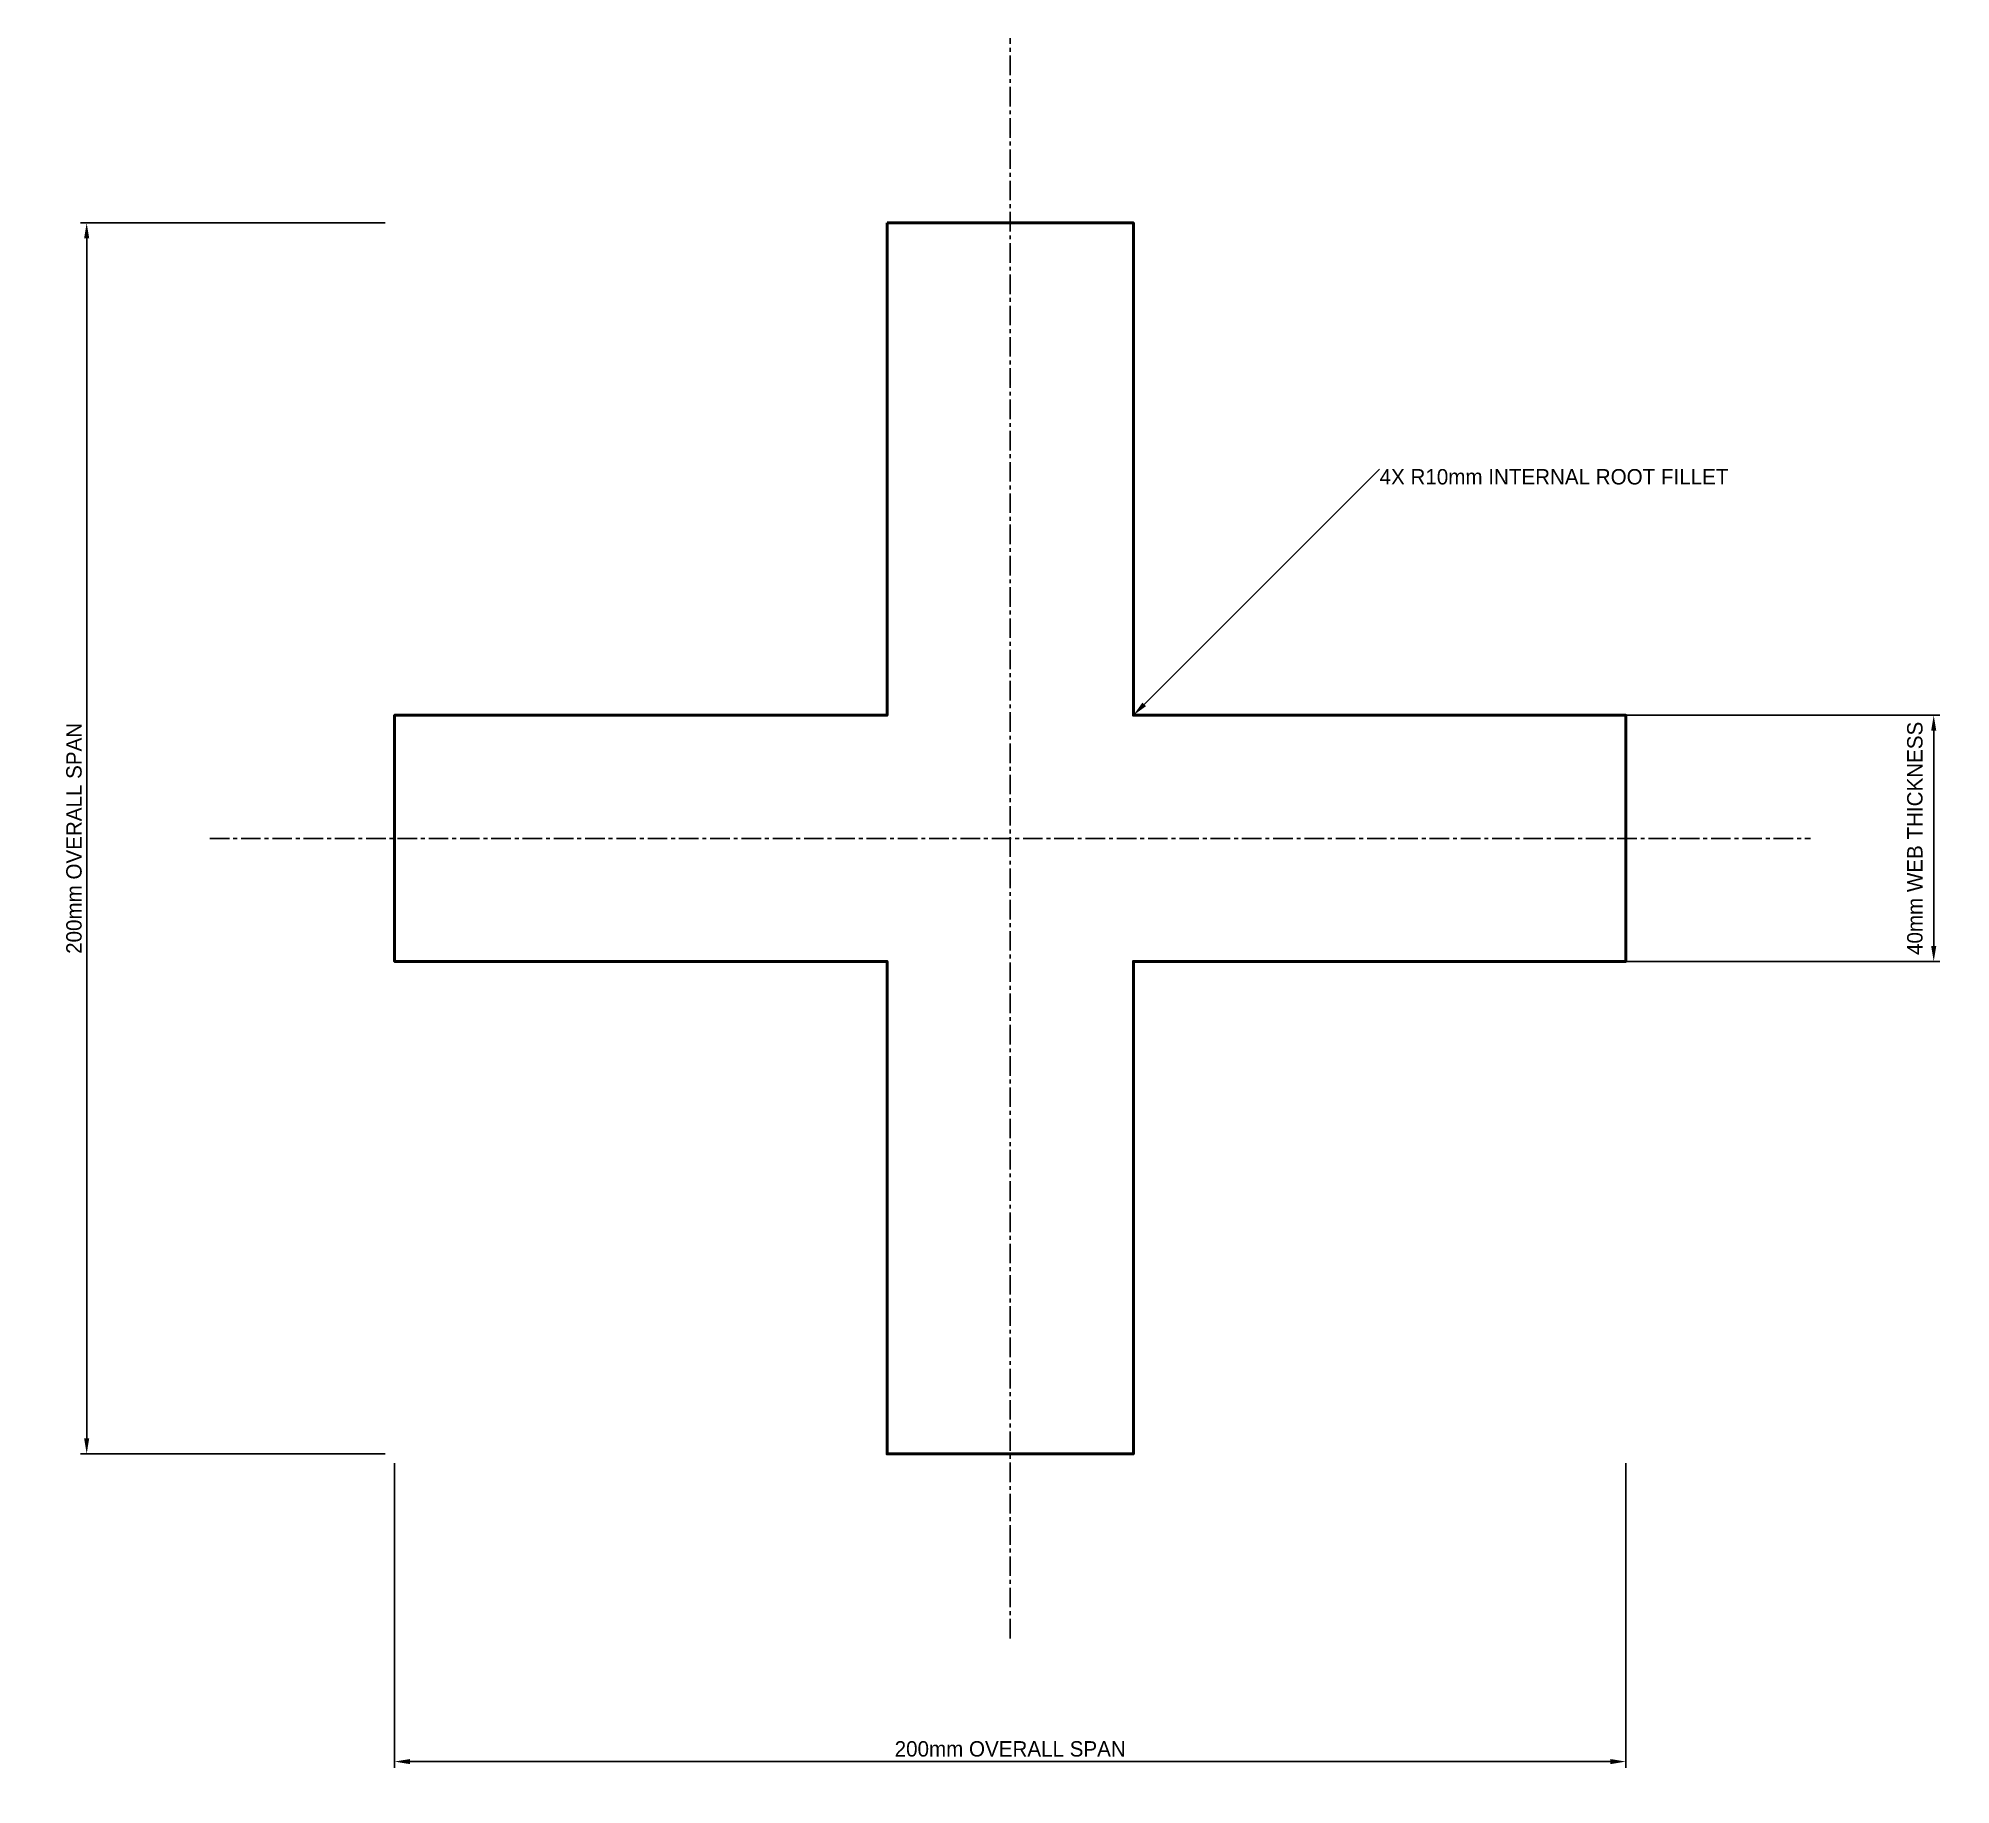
# Model space of a CAD drawing. Header units: metres. Extents: x -58 to 253, y -54 to 230.
import ezdxf

# ---------------------------------------------------------------- set-up
doc = ezdxf.new("R2010")
doc.units = ezdxf.units.M
doc.linetypes.add('CENTER', pattern=[5.08, 3.175, -0.635, 0.635, -0.635])
for name, color, linetype, lineweight in [('CENTERLINES', 7, 'CENTER', 25), ('DIMENSIONS', 7, 'Continuous', 25), ('GEOMETRY', 7, 'Continuous', 50)]:
    doc.layers.add(name, color=color, linetype=linetype, lineweight=lineweight)
doc.dimstyles.new('ENGINEERING_STYLE', dxfattribs={"dimtxt": 2.5, "dimasz": 2.5, "dimexe": 1, "dimexo": 1.5, "dimgap": 0.8, "dimtad": 1, "dimcen": 2.5, "dimazin": 3, "dimtfac": 1, "dimtmove": 0, "dimatfit": 3, "dimtfill": 1})

msp = doc.modelspace()

# ---------------------------------------------------------------- linework, layer by layer
at = {"layer": 'CENTERLINES'}
for p, q in [((100, -30), (100, 230)), ((-30, 100), (230, 100))]:
    msp.add_line(p, q, dxfattribs=at)
at = {"layer": 'GEOMETRY'}
msp.add_lwpolyline([(80, 200), (120, 200), (120, 120), (200, 120), (200, 80), (120, 80), (120, 0), (80, 0), (80, 80), (0, 80), (0, 120), (80, 120)], close=True, dxfattribs=at)

# ---------------------------------------------------------------- texts
at = {"layer": 'DIMENSIONS', "insert": (160, 160), "char_height": 2.5, "attachment_point": 1}
msp.add_mtext('4X R10mm INTERNAL ROOT FILLET', dxfattribs=at)

# ---------------------------------------------------------------- next in the draw order: dimensions: what is measured, and where the dimension line sits
at = {"layer": 'DIMENSIONS'}
msp.add_linear_dim(base=(250, 80), p1=(120, 80), p2=(120, 120), angle=90, text='40mm WEB THICKNESS', dimstyle='ENGINEERING_STYLE', dxfattribs=at).render()
msp.add_linear_dim(base=(0, -50), p1=(0, 0), p2=(200, 0), text='200mm OVERALL SPAN', dimstyle='ENGINEERING_STYLE', dxfattribs=at).render()

# ---------------------------------------------------------------- next in the draw order: dimensions: what is measured, and where the dimension line sits
msp.add_linear_dim(base=(-50, 0), p1=(0, 0), p2=(0, 200), angle=90, text='200mm OVERALL SPAN', dimstyle='ENGINEERING_STYLE', dxfattribs=at).render()

# ---------------------------------------------------------------- next in the draw order: leaders
msp.add_leader([(120, 120), (160, 160)], dimstyle='ENGINEERING_STYLE', dxfattribs=at)

doc.saveas('drawing.dxf')
